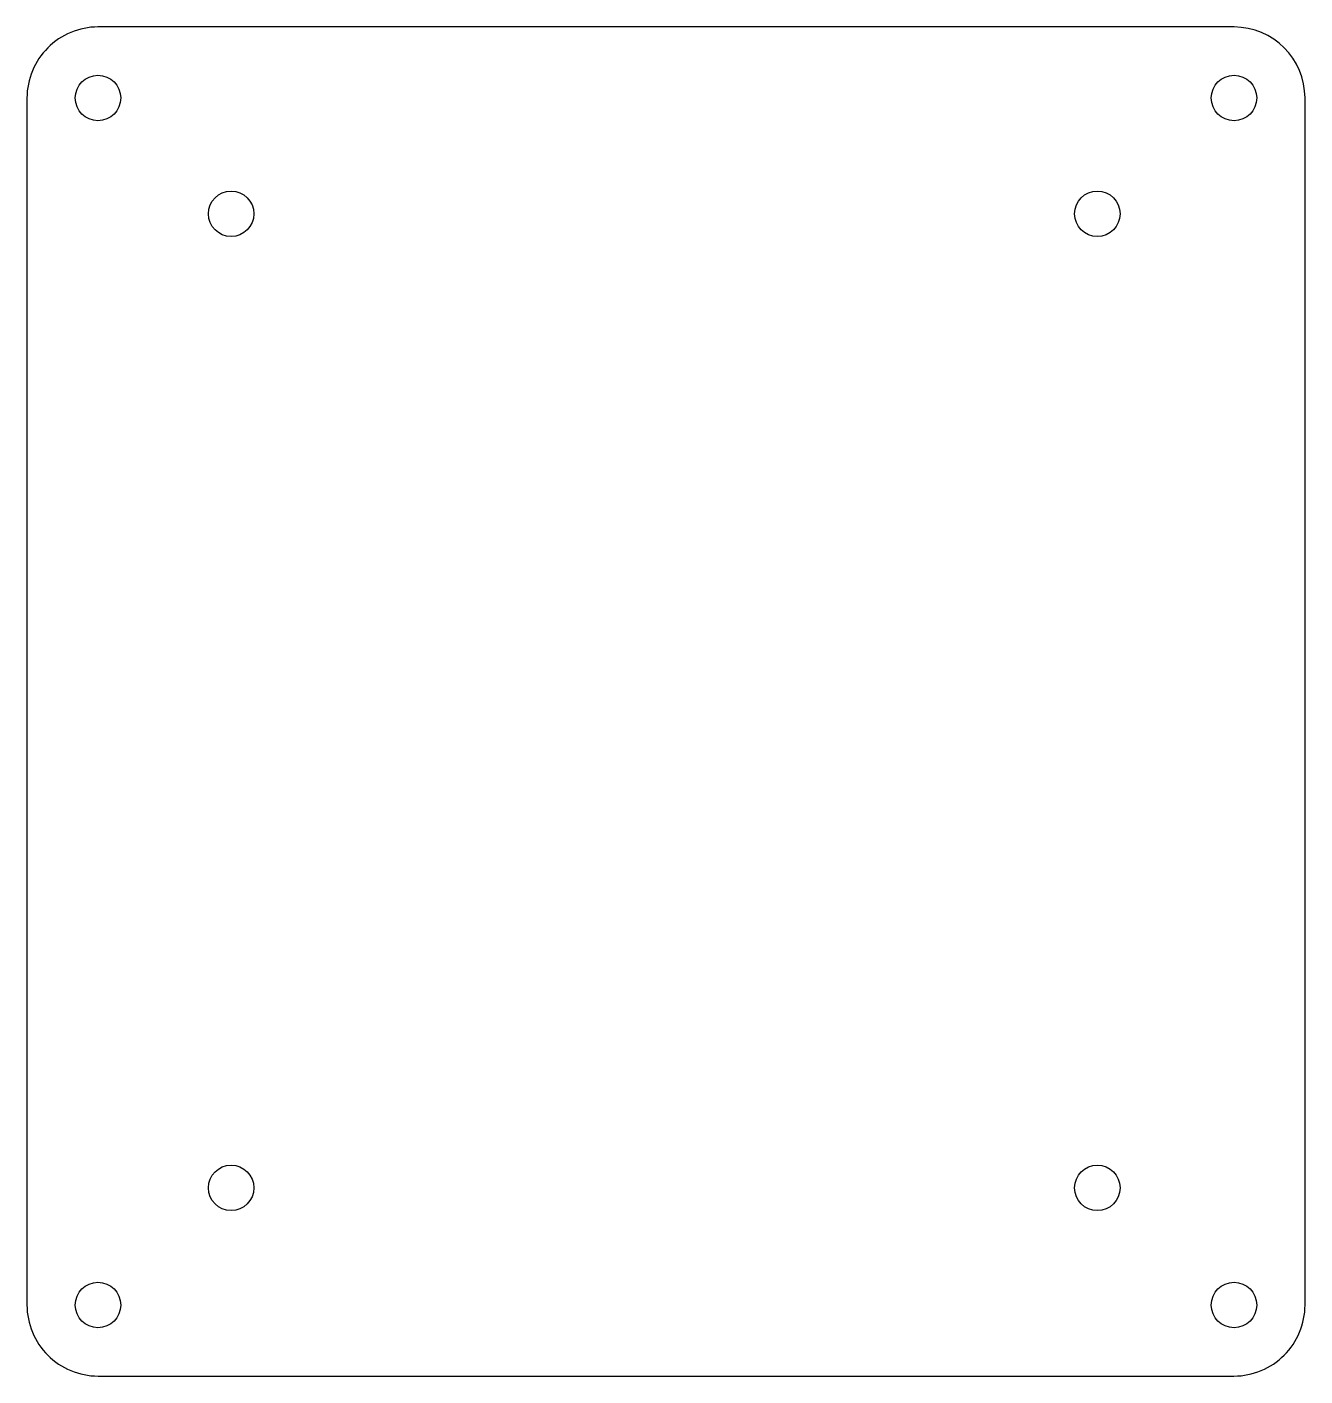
# Model space of a CAD drawing. Header units: millimetres. Extents: x -80 to 10, y -85 to 10.
import ezdxf

# ---------------------------------------------------------------- set-up
doc = ezdxf.new("R2010")
doc.units = ezdxf.units.MM
doc.layers.get('0').update_dxf_attribs({"linetype": 'CONTINUOUS'})

msp = doc.modelspace()

# ---------------------------------------------------------------- linework, layer by layer
for p, q in [((5, 10), (-75, 10)), ((-80, 4.998), (-80, -79.998)), ((10, -80), (10, 5)), ((-74.998, -85), (4.998, -85))]:
    msp.add_line(p, q)
for centre in [(-75, 5), (5, 5), (-65.623, -3.153), (-4.623, -3.153), (-65.623, -71.753), (-4.623, -71.753), (-75, -80), (5, -80)]:
    msp.add_circle(centre, 1.6)
for centre, start, end in [((-75, 5), 89.99429, 180.02212), ((5, 5), 0, 90), ((-75, -80), 179.97788, 270.02284), ((5, -80), -90.02284, 0)]:
    msp.add_arc(centre, 5, start, end)

doc.saveas('drawing.dxf')
